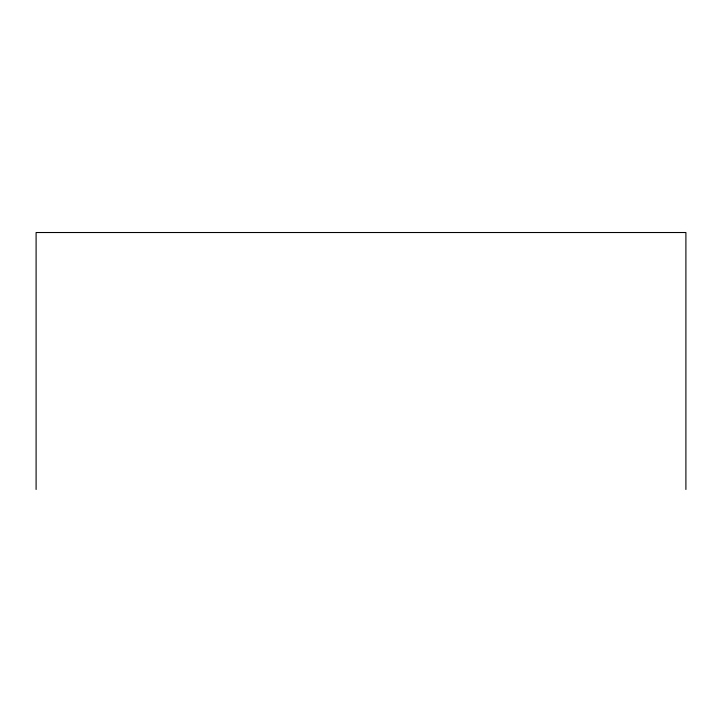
<?xml version="1.0" encoding="UTF-8"?>
<svg xmlns="http://www.w3.org/2000/svg" width="722" height="722" viewBox="0 0 722 722"><rect width="100%" height="100%" fill="white"/><g stroke="black" fill="none" stroke-linecap="round" stroke-linejoin="round"><path stroke-width="1.08" d="M685.9 489.48L685.9 232.52L36.1 232.52L36.1 489.48"/></g></svg>
